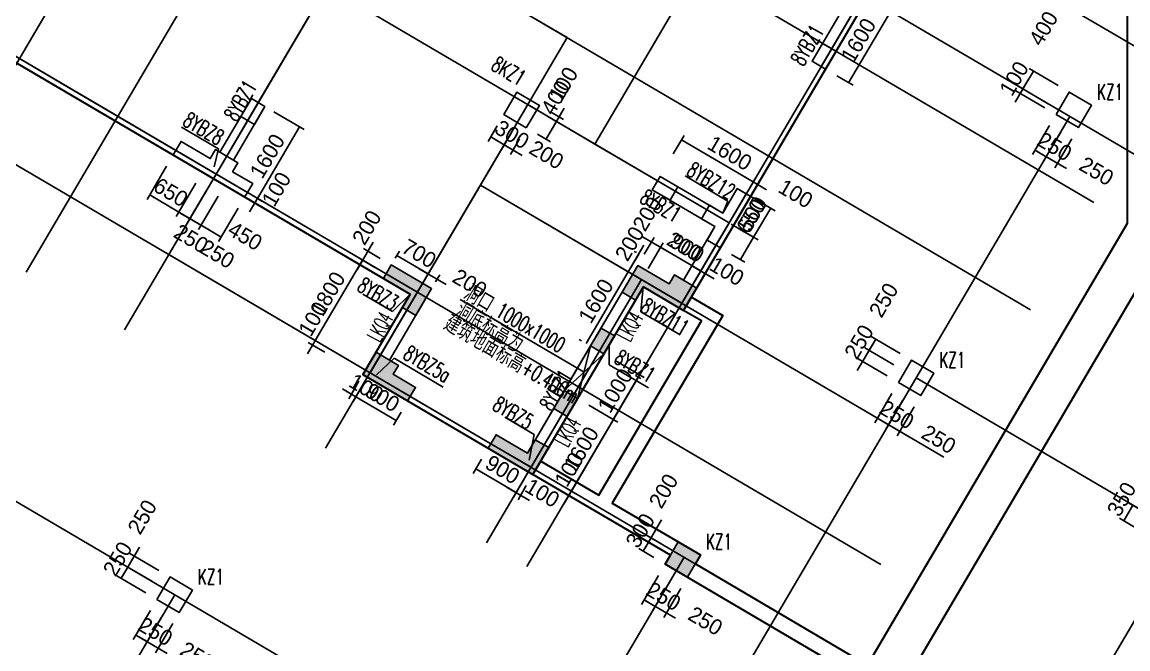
# Model space of a CAD drawing. Extents: x 387171 to 699106, y 11966 to 245688.
# Drawn here: x 616955 to 638271, y 153597 to 165689 of the extents above; entities that cross this region are included whole.
import ezdxf

# ---------------------------------------------------------------- set-up
doc = ezdxf.new("R2010")
doc.units = 0
doc.header["$LTSCALE"] = 100
doc.header["$MEASUREMENT"] = 0
for name, color, linetype in [('22000', 2, 'Continuous'), ('b边缘构件', 235, 'Continuous'), ('COLU', 7, 'Continuous'), ('colu-主楼', 7, 'Continuous'), ('DIM', 3, 'Continuous'), ('DOTE', 253, 'Continuous'), ('HATCH', 254, 'Continuous'), ('h后浇带', 51, 'Continuous'), ('NUM', 7, 'Continuous'), ('Q-TEXT', 2, 'Continuous'), ('wall-主楼', 2, 'Continuous'), ('wall-开洞', 5, 'Continuous'), ('Y阴影', 254, 'Continuous'), ('剪力墙开洞', 5, 'Continuous'), ('小尺寸', 4, 'Continuous'), ('网格', 253, 'Continuous'), ('边缘构件标注', 1, 'Continuous')]:
    doc.layers.add(name, color=color, linetype=linetype)
doc.styles.get("Standard").update_dxf_attribs({"font": 'standard'})
doc.styles.add('tk', font='tk')
doc.dimstyles.get("Standard").update_dxf_attribs({"dimtxt": 300, "dimasz": 100, "dimexe": 100, "dimexo": 250, "dimgap": 100, "dimtad": 0, "dimtoh": 1, "dimdec": 0, "dimdsep": 46, "dimcen": 0.09, "dimclrt": 7, "dimadec": 0, "dimazin": 0, "dimtfac": 1, "dimtdec": 4, "dimtofl": 0, "dimtmove": 0, "dimatfit": 3, "dimfxl": 1, "dimtolj": 1, "dimtzin": 0, "dimarcsym": 0})

# ---------------------------------------------------------------- blocks, each defined once
blk = doc.blocks.new('*D3579')
at = {"layer": '小尺寸', "color": 0, "linetype": 'ByBlock', "lineweight": -2}
for p, q in [((621340, 162029), (621593, 162460)), ((621514, 162275), (621578, 162237)), ((621463, 162189), (621528, 162151))]:
    blk.add_line(p, q, dxfattribs=at)
for points in [[(621492, 162288), (621528, 162383), (621557, 162366)], [(621441, 162202), (621405, 162107), (621376, 162124)]]:
    blk.add_solid(points, dxfattribs=at)
at = {"layer": '小尺寸', "color": 7, "linetype": 'Continuous', "lineweight": -2, "insert": (621857, 162466), "char_height": 300, "width": 476.67, "attachment_point": 5, "rotation": 59.5454, "style": 'tk'}
blk.add_mtext('100', dxfattribs=at)
blk = doc.blocks.new('*D3464')
at = {"layer": '小尺寸', "color": 0, "linetype": 'ByBlock', "lineweight": -2}
for p, q in [((621807, 163959), (622389, 163616)), ((621492, 162288), (622303, 163667)), ((621514, 162275), (621578, 162237))]:
    blk.add_line(p, q, dxfattribs=at)
for points in [[(622303, 163667), (622267, 163573), (622238, 163589)], [(621492, 162288), (621528, 162383), (621557, 162366)]]:
    blk.add_solid(points, dxfattribs=at)
at = {"layer": '小尺寸', "color": 7, "linetype": 'Continuous', "lineweight": -2, "insert": (621682, 163104), "char_height": 300, "width": 685, "attachment_point": 5, "rotation": 59.5454, "style": 'tk'}
blk.add_mtext('1600', dxfattribs=at)
blk = doc.blocks.new('*D1394')
at = {"layer": '小尺寸', "color": 0, "linetype": 'ByBlock', "lineweight": -2}
for p, q in [((627141, 163955), (627392, 163807)), ((627154, 163599), (627407, 164030)), ((627090, 163868), (627342, 163721))]:
    blk.add_line(p, q, dxfattribs=at)
for points in [[(627306, 163858), (627342, 163952), (627371, 163935)], [(627255, 163771), (627219, 163677), (627190, 163694)]]:
    blk.add_solid(points, dxfattribs=at)
at = {"layer": '小尺寸', "color": 7, "linetype": 'Continuous', "lineweight": -2, "insert": (627390, 164493), "char_height": 300, "width": 476.67, "attachment_point": 5, "rotation": 59.5454, "style": 'tk'}
blk.add_mtext('100', dxfattribs=at)
blk = doc.blocks.new('*D2284')
at = {"layer": '小尺寸', "color": 0, "linetype": 'ByBlock', "lineweight": -2}
for p, q in [((627255, 163771), (627053, 163427)), ((627090, 163868), (627342, 163721)), ((626888, 163524), (627139, 163376))]:
    blk.add_line(p, q, dxfattribs=at)
for points in [[(627255, 163771), (627219, 163677), (627190, 163694)], [(627053, 163427), (627089, 163521), (627118, 163504)]]:
    blk.add_solid(points, dxfattribs=at)
at = {"layer": '小尺寸', "color": 7, "linetype": 'Continuous', "lineweight": -2, "insert": (627237, 164233), "char_height": 300, "width": 576.67, "attachment_point": 5, "rotation": 59.5454, "style": 'tk'}
blk.add_mtext('400', dxfattribs=at)
blk = doc.blocks.new('*D2177')
at = {"layer": '小尺寸', "color": 0, "linetype": 'ByBlock', "lineweight": -2}
for p, q in [((626373, 163536), (626196, 163234)), ((626591, 163118), (626074, 163422)), ((626545, 163435), (626368, 163133))]:
    blk.add_line(p, q, dxfattribs=at)
for points in [[(626246, 163321), (626152, 163357), (626169, 163386)], [(626419, 163219), (626513, 163183), (626497, 163154)]]:
    blk.add_solid(points, dxfattribs=at)
at = {"layer": '小尺寸', "color": 7, "linetype": 'Continuous', "lineweight": -2, "insert": (627064, 163130), "char_height": 300, "width": 566.67, "attachment_point": 5, "rotation": 329.5454, "style": 'tk'}
blk.add_mtext('200', dxfattribs=at)
blk = doc.blocks.new('*D3152')
at = {"layer": '小尺寸', "color": 0, "linetype": 'ByBlock', "lineweight": -2}
for p, q in [((626114, 163688), (625937, 163387)), ((626373, 163536), (626196, 163234)), ((626246, 163321), (625988, 163473))]:
    blk.add_line(p, q, dxfattribs=at)
for points in [[(625988, 163473), (626082, 163436), (626066, 163408)], [(626246, 163321), (626152, 163357), (626169, 163386)]]:
    blk.add_solid(points, dxfattribs=at)
at = {"layer": '小尺寸', "color": 7, "linetype": 'Continuous', "lineweight": -2, "insert": (626400, 163520), "char_height": 300, "width": 566.67, "attachment_point": 5, "rotation": 329.5454, "style": 'tk'}
blk.add_mtext('300', dxfattribs=at)
blk = doc.blocks.new('*D2173')
at = {"layer": '小尺寸', "color": 0, "linetype": 'ByBlock', "lineweight": -2}
for p, q in [((633382, 166085), (633784, 165849)), ((633698, 165900), (632887, 164520)), ((632657, 164655), (632973, 164470))]:
    blk.add_line(p, q, dxfattribs=at)
for points in [[(633698, 165900), (633661, 165805), (633633, 165822)], [(632887, 164520), (632923, 164615), (632952, 164598)]]:
    blk.add_solid(points, dxfattribs=at)
at = {"layer": '小尺寸', "color": 7, "linetype": 'Continuous', "lineweight": -2, "insert": (633077, 165337), "char_height": 300, "width": 685, "attachment_point": 5, "rotation": 59.5454, "style": 'tk'}
blk.add_mtext('1600', dxfattribs=at)
blk = doc.blocks.new('*D3145')
at = {"layer": '小尺寸', "color": 0, "linetype": 'ByBlock', "lineweight": -2}
for p, q in [((625811, 157254), (625651, 156982)), ((625702, 157068), (626478, 156612)), ((626638, 156884), (626427, 156526))]:
    blk.add_line(p, q, dxfattribs=at)
for points in [[(625702, 157068), (625797, 157032), (625780, 157003)], [(626478, 156612), (626383, 156648), (626400, 156677)]]:
    blk.add_solid(points, dxfattribs=at)
at = {"layer": '小尺寸', "color": 7, "linetype": 'Continuous', "lineweight": -2, "insert": (626217, 157056), "char_height": 300, "width": 556.67, "attachment_point": 5, "rotation": 329.5454, "style": 'tk'}
blk.add_mtext('900', dxfattribs=at)
blk = doc.blocks.new('*D3029')
at = {"layer": '小尺寸', "color": 0, "linetype": 'ByBlock', "lineweight": -2}
for p, q in [((626306, 156713), (626737, 156460)), ((626638, 156884), (626427, 156526)), ((626674, 156747), (626514, 156475))]:
    blk.add_line(p, q, dxfattribs=at)
for points in [[(626478, 156612), (626383, 156648), (626400, 156677)], [(626564, 156561), (626659, 156525), (626642, 156496)]]:
    blk.add_solid(points, dxfattribs=at)
at = {"layer": '小尺寸', "color": 7, "linetype": 'Continuous', "lineweight": -2, "insert": (626983, 156605), "char_height": 300, "width": 476.67, "attachment_point": 5, "rotation": 329.5454, "style": 'tk'}
blk.add_mtext('100', dxfattribs=at)
blk = doc.blocks.new('*D2754')
at = {"layer": '小尺寸', "color": 0, "linetype": 'ByBlock', "lineweight": -2}
for p, q in [((627201, 156843), (627630, 156591)), ((627237, 156706), (627580, 156504)), ((627392, 156383), (627645, 156814))]:
    blk.add_line(p, q, dxfattribs=at)
for points in [[(627544, 156641), (627580, 156736), (627609, 156719)], [(627493, 156555), (627457, 156461), (627428, 156477)]]:
    blk.add_solid(points, dxfattribs=at)
at = {"layer": '小尺寸', "color": 7, "linetype": 'Continuous', "lineweight": -2, "insert": (627500, 157060), "char_height": 300, "width": 476.67, "attachment_point": 5, "rotation": 59.5454, "style": 'tk'}
blk.add_mtext('100', dxfattribs=at)
blk = doc.blocks.new('*D3525')
at = {"layer": '小尺寸', "color": 0, "linetype": 'ByBlock', "lineweight": -2}
for p, q in [((628099, 158171), (628441, 157970)), ((627544, 156641), (628355, 158021)), ((627201, 156843), (627630, 156591))]:
    blk.add_line(p, q, dxfattribs=at)
for points in [[(628355, 158021), (628319, 157926), (628290, 157943)], [(627544, 156641), (627580, 156736), (627609, 156719)]]:
    blk.add_solid(points, dxfattribs=at)
at = {"layer": '小尺寸', "color": 7, "linetype": 'Continuous', "lineweight": -2, "insert": (627734, 157458), "char_height": 300, "width": 685, "attachment_point": 5, "rotation": 59.5454, "style": 'tk'}
blk.add_mtext('1600', dxfattribs=at)
blk = doc.blocks.new('*D3290')
at = {"layer": '小尺寸', "color": 0, "linetype": 'ByBlock', "lineweight": -2}
for p, q in [((628507, 160947), (628552, 160921)), ((627827, 159491), (628638, 160870)), ((627696, 159568), (627741, 159542))]:
    blk.add_line(p, q, dxfattribs=at)
for points in [[(628638, 160870), (628602, 160776), (628573, 160793)], [(627827, 159491), (627863, 159586), (627892, 159569)]]:
    blk.add_solid(points, dxfattribs=at)
at = {"layer": '小尺寸', "color": 7, "linetype": 'Continuous', "lineweight": -2, "insert": (628017, 160308), "char_height": 300, "width": 685, "attachment_point": 5, "rotation": 59.5454, "style": 'tk'}
blk.add_mtext('1600', dxfattribs=at)
blk = doc.blocks.new('*D4333')
at = {"layer": '小尺寸', "color": 0, "linetype": 'ByBlock', "lineweight": -2}
for p, q in [((628536, 160698), (628841, 161215)), ((628507, 160947), (628552, 160921)), ((628609, 161120), (628653, 161094))]:
    blk.add_line(p, q, dxfattribs=at)
for points in [[(628739, 161043), (628776, 161138), (628804, 161121)], [(628638, 160870), (628602, 160776), (628573, 160793)]]:
    blk.add_solid(points, dxfattribs=at)
at = {"layer": '小尺寸', "color": 7, "linetype": 'Continuous', "lineweight": -2, "insert": (628667, 161414), "char_height": 300, "width": 566.67, "attachment_point": 5, "rotation": 59.5454, "style": 'tk'}
blk.add_mtext('200', dxfattribs=at)
blk = doc.blocks.new('*D4073')
at = {"layer": '小尺寸', "color": 0, "linetype": 'ByBlock', "lineweight": -2}
for p, q in [((628638, 160870), (628942, 161388)), ((628795, 161242), (628754, 161266)), ((628609, 161120), (628653, 161094))]:
    blk.add_line(p, q, dxfattribs=at)
for points in [[(628841, 161215), (628877, 161310), (628906, 161293)], [(628739, 161043), (628703, 160948), (628674, 160965)]]:
    blk.add_solid(points, dxfattribs=at)
at = {"layer": '小尺寸', "color": 7, "linetype": 'Continuous', "lineweight": -2, "insert": (629006, 161990), "char_height": 300, "width": 566.67, "attachment_point": 5, "rotation": 59.5454, "style": 'tk'}
blk.add_mtext('200', dxfattribs=at)
blk = doc.blocks.new('*D88')
at = {"layer": '小尺寸', "color": 0, "linetype": 'ByBlock', "lineweight": -2}
for p, q in [((628915, 161546), (629433, 161242)), ((628949, 161209), (629138, 161531)), ((629020, 160936), (629311, 161430))]:
    blk.add_line(p, q, dxfattribs=at)
for points in [[(629088, 161445), (628993, 161481), (629010, 161510)], [(629260, 161344), (629355, 161307), (629338, 161279)]]:
    blk.add_solid(points, dxfattribs=at)
at = {"layer": '小尺寸', "color": 7, "linetype": 'Continuous', "lineweight": -2, "insert": (629717, 161365), "char_height": 300, "width": 566.67, "attachment_point": 5, "rotation": 329.5454, "style": 'tk'}
blk.add_mtext('200', dxfattribs=at)
blk = doc.blocks.new('*D4602')
at = {"layer": '小尺寸', "color": 0, "linetype": 'ByBlock', "lineweight": -2}
for p, q in [((629020, 160936), (629311, 161430)), ((629260, 161344), (630036, 160888)), ((629999, 160824), (630087, 160974))]:
    blk.add_line(p, q, dxfattribs=at)
for points in [[(629260, 161344), (629355, 161307), (629338, 161279)], [(630036, 160888), (629941, 160924), (629958, 160953)]]:
    blk.add_solid(points, dxfattribs=at)
at = {"layer": '小尺寸', "color": 7, "linetype": 'Continuous', "lineweight": -2, "insert": (629775, 161331), "char_height": 300, "width": 556.67, "attachment_point": 5, "rotation": 329.5454, "style": 'tk'}
blk.add_mtext('900', dxfattribs=at)
blk = doc.blocks.new('*D2218')
at = {"layer": '小尺寸', "color": 0, "linetype": 'ByBlock', "lineweight": -2}
for p, q in [((629864, 160989), (630295, 160735)), ((629999, 160824), (630087, 160974)), ((630085, 160774), (630173, 160923))]:
    blk.add_line(p, q, dxfattribs=at)
for points in [[(630036, 160888), (629941, 160924), (629958, 160953)], [(630122, 160837), (630217, 160800), (630200, 160772)]]:
    blk.add_solid(points, dxfattribs=at)
at = {"layer": '小尺寸', "color": 7, "linetype": 'Continuous', "lineweight": -2, "insert": (630541, 160881), "char_height": 300, "width": 476.67, "attachment_point": 5, "rotation": 329.5454, "style": 'tk'}
blk.add_mtext('100', dxfattribs=at)
blk = doc.blocks.new('*D1961')
at = {"layer": '小尺寸', "color": 0, "linetype": 'ByBlock', "lineweight": -2}
for p, q in [((630797, 161689), (631142, 161486)), ((630803, 161106), (631056, 161537)), ((630630, 161207), (630889, 161055))]:
    blk.add_line(p, q, dxfattribs=at)
for points in [[(631056, 161537), (631020, 161442), (630991, 161459)], [(630803, 161106), (630839, 161200), (630868, 161184)]]:
    blk.add_solid(points, dxfattribs=at)
at = {"layer": '小尺寸', "color": 7, "linetype": 'Continuous', "lineweight": -2, "insert": (631035, 161994), "char_height": 300, "width": 566.67, "attachment_point": 5, "rotation": 59.5454, "style": 'tk'}
blk.add_mtext('500', dxfattribs=at)
blk = doc.blocks.new('*D2761')
at = {"layer": '小尺寸', "color": 0, "linetype": 'ByBlock', "lineweight": -2}
for p, q in [((630956, 162350), (631472, 162046)), ((631056, 161537), (631385, 162097)), ((630626, 161789), (631142, 161486))]:
    blk.add_line(p, q, dxfattribs=at)
for points in [[(631385, 162097), (631349, 162002), (631320, 162019)], [(631056, 161537), (631092, 161631), (631121, 161615)]]:
    blk.add_solid(points, dxfattribs=at)
at = {"layer": '小尺寸', "color": 7, "linetype": 'Continuous', "lineweight": -2, "insert": (631005, 161944), "char_height": 300, "width": 556.67, "attachment_point": 5, "rotation": 59.5454, "style": 'tk'}
blk.add_mtext('650', dxfattribs=at)
blk = doc.blocks.new('*D2480')
at = {"layer": '小尺寸', "color": 0, "linetype": 'ByBlock', "lineweight": -2}
for p, q in [((631305, 162454), (630874, 162708)), ((631038, 162591), (631097, 162693)), ((631124, 162541), (631184, 162642))]:
    blk.add_line(p, q, dxfattribs=at)
for points in [[(631047, 162606), (630952, 162643), (630969, 162672)], [(631133, 162556), (631227, 162519), (631211, 162491)]]:
    blk.add_solid(points, dxfattribs=at)
at = {"layer": '小尺寸', "color": 7, "linetype": 'Continuous', "lineweight": -2, "insert": (631867, 162379), "char_height": 300, "width": 476.67, "attachment_point": 5, "rotation": 329.5454, "style": 'tk'}
blk.add_mtext('100', dxfattribs=at)
blk = doc.blocks.new('*D2359')
at = {"layer": '小尺寸', "color": 0, "linetype": 'ByBlock', "lineweight": -2}
for p, q in [((629508, 163146), (629718, 163504)), ((631047, 162606), (629667, 163417)), ((631059, 162628), (631097, 162693))]:
    blk.add_line(p, q, dxfattribs=at)
for points in [[(629667, 163417), (629762, 163381), (629745, 163352)], [(631047, 162606), (630952, 162643), (630969, 162672)]]:
    blk.add_solid(points, dxfattribs=at)
at = {"layer": '小尺寸', "color": 7, "linetype": 'Continuous', "lineweight": -2, "insert": (630597, 163161), "char_height": 300, "width": 685, "attachment_point": 5, "rotation": 329.5454, "style": 'tk'}
blk.add_mtext('1600', dxfattribs=at)
blk = doc.blocks.new('*D3100')
at = {"layer": '小尺寸', "color": 0, "linetype": 'ByBlock', "lineweight": -2}
for p, q in [((620733, 162328), (620354, 161685)), ((621121, 162100), (620742, 161457)), ((620793, 161543), (620405, 161771))]:
    blk.add_line(p, q, dxfattribs=at)
for points in [[(620405, 161771), (620500, 161735), (620483, 161706)], [(620793, 161543), (620698, 161579), (620715, 161608)]]:
    blk.add_solid(points, dxfattribs=at)
at = {"layer": '小尺寸', "color": 7, "linetype": 'Continuous', "lineweight": -2, "insert": (621254, 161562), "char_height": 300, "width": 576.67, "attachment_point": 5, "rotation": 329.5454, "style": 'tk'}
blk.add_mtext('450', dxfattribs=at)
blk = doc.blocks.new('*D4149')
at = {"layer": '小尺寸', "color": 0, "linetype": 'ByBlock', "lineweight": -2}
for p, q in [((620517, 162455), (620139, 161812)), ((620733, 162328), (620354, 161685)), ((620577, 161670), (620017, 161999))]:
    blk.add_line(p, q, dxfattribs=at)
for points in [[(620190, 161898), (620095, 161934), (620112, 161963)], [(620405, 161771), (620500, 161735), (620483, 161706)]]:
    blk.add_solid(points, dxfattribs=at)
at = {"layer": '小尺寸', "color": 7, "linetype": 'Continuous', "lineweight": -2, "insert": (620718, 161215), "char_height": 300, "width": 566.67, "attachment_point": 5, "rotation": 329.5454, "style": 'tk'}
blk.add_mtext('250', dxfattribs=at)
blk = doc.blocks.new('*D3900')
at = {"layer": '小尺寸', "color": 0, "linetype": 'ByBlock', "lineweight": -2}
for p, q in [((619741, 162911), (619363, 162268)), ((620302, 162582), (619923, 161938)), ((619974, 162025), (619414, 162354))]:
    blk.add_line(p, q, dxfattribs=at)
for points in [[(619414, 162354), (619508, 162318), (619491, 162289)], [(619974, 162025), (619879, 162061), (619896, 162090)]]:
    blk.add_solid(points, dxfattribs=at)
at = {"layer": '小尺寸', "color": 7, "linetype": 'Continuous', "lineweight": -2, "insert": (619821, 162405), "char_height": 300, "width": 556.67, "attachment_point": 5, "rotation": 329.5454, "style": 'tk'}
blk.add_mtext('650', dxfattribs=at)
blk = doc.blocks.new('*D4701')
at = {"layer": '小尺寸', "color": 0, "linetype": 'ByBlock', "lineweight": -2}
for p, q in [((620302, 162582), (619923, 161938)), ((620517, 162455), (620139, 161812)), ((619802, 162126), (620362, 161796))]:
    blk.add_line(p, q, dxfattribs=at)
for points in [[(619974, 162025), (619879, 162061), (619896, 162090)], [(620190, 161898), (620284, 161862), (620267, 161833)]]:
    blk.add_solid(points, dxfattribs=at)
at = {"layer": '小尺寸', "color": 7, "linetype": 'Continuous', "lineweight": -2, "insert": (620213, 161512), "char_height": 300, "width": 566.67, "attachment_point": 5, "rotation": 329.5454, "style": 'tk'}
blk.add_mtext('250', dxfattribs=at)
blk = doc.blocks.new('*D478')
at = {"layer": '小尺寸', "color": 0, "linetype": 'ByBlock', "lineweight": -2}
for p, q in [((623129, 158611), (623560, 158357)), ((623448, 158759), (623251, 158423)), ((623535, 158709), (623337, 158372))]:
    blk.add_line(p, q, dxfattribs=at)
for points in [[(623301, 158509), (623207, 158546), (623224, 158574)], [(623388, 158459), (623482, 158422), (623465, 158394)]]:
    blk.add_solid(points, dxfattribs=at)
at = {"layer": '小尺寸', "color": 7, "linetype": 'Continuous', "lineweight": -2, "insert": (623589, 158630), "char_height": 300, "width": 476.67, "attachment_point": 5, "rotation": 329.5454, "style": 'tk'}
blk.add_mtext('100', dxfattribs=at)
blk = doc.blocks.new('*D71')
at = {"layer": '小尺寸', "color": 0, "linetype": 'ByBlock', "lineweight": -2}
for p, q in [((623535, 158709), (623337, 158372)), ((623388, 158459), (624163, 158002)), ((624260, 158166), (624113, 157916))]:
    blk.add_line(p, q, dxfattribs=at)
for points in [[(623388, 158459), (623482, 158422), (623465, 158394)], [(624163, 158002), (624069, 158039), (624086, 158068)]]:
    blk.add_solid(points, dxfattribs=at)
at = {"layer": '小尺寸', "color": 7, "linetype": 'Continuous', "lineweight": -2, "insert": (623902, 158446), "char_height": 300, "width": 556.67, "attachment_point": 5, "rotation": 329.5454, "style": 'tk'}
blk.add_mtext('900', dxfattribs=at)
blk = doc.blocks.new('*D1017')
at = {"layer": '小尺寸', "color": 0, "linetype": 'ByBlock', "lineweight": -2}
for p, q in [((623722, 161441), (623418, 160924)), ((623856, 161130), (623534, 161319)), ((623755, 160957), (623433, 161147))]:
    blk.add_line(p, q, dxfattribs=at)
for points in [[(623621, 161268), (623657, 161363), (623686, 161346)], [(623519, 161096), (623483, 161001), (623454, 161018)]]:
    blk.add_solid(points, dxfattribs=at)
at = {"layer": '小尺寸', "color": 7, "linetype": 'Continuous', "lineweight": -2, "insert": (623599, 161726), "char_height": 300, "width": 566.67, "attachment_point": 5, "rotation": 59.5454, "style": 'tk'}
blk.add_mtext('200', dxfattribs=at)
blk = doc.blocks.new('*D921')
at = {"layer": '小尺寸', "color": 0, "linetype": 'ByBlock', "lineweight": -2}
for p, q in [((623519, 161096), (622607, 159544)), ((623755, 160957), (623433, 161147)), ((622842, 159406), (622521, 159595))]:
    blk.add_line(p, q, dxfattribs=at)
for points in [[(623519, 161096), (623483, 161001), (623454, 161018)], [(622607, 159544), (622643, 159639), (622672, 159622)]]:
    blk.add_solid(points, dxfattribs=at)
at = {"layer": '小尺寸', "color": 7, "linetype": 'Continuous', "lineweight": -2, "insert": (622848, 160447), "char_height": 300, "width": 690, "attachment_point": 5, "rotation": 59.5454, "style": 'tk'}
blk.add_mtext('1800', dxfattribs=at)
blk = doc.blocks.new('*D1831')
at = {"layer": '小尺寸', "color": 0, "linetype": 'ByBlock', "lineweight": -2}
for p, q in [((622708, 159717), (622455, 159286)), ((622792, 159320), (622470, 159509)), ((622842, 159406), (622521, 159595))]:
    blk.add_line(p, q, dxfattribs=at)
for points in [[(622556, 159458), (622520, 159363), (622491, 159380)], [(622607, 159544), (622643, 159639), (622672, 159622)]]:
    blk.add_solid(points, dxfattribs=at)
at = {"layer": '小尺寸', "color": 7, "linetype": 'Continuous', "lineweight": -2, "insert": (622563, 159963), "char_height": 300, "width": 476.67, "attachment_point": 5, "rotation": 59.5454, "style": 'tk'}
blk.add_mtext('100', dxfattribs=at)
blk = doc.blocks.new('*D1427')
at = {"layer": '小尺寸', "color": 0, "linetype": 'ByBlock', "lineweight": -2}
for p, q in [((624148, 161132), (624229, 161271)), ((624179, 161185), (624782, 160830)), ((624751, 160778), (624833, 160916))]:
    blk.add_line(p, q, dxfattribs=at)
for points in [[(624179, 161185), (624273, 161149), (624256, 161120)], [(624782, 160830), (624687, 160867), (624704, 160895)]]:
    blk.add_solid(points, dxfattribs=at)
at = {"layer": '小尺寸', "color": 7, "linetype": 'Continuous', "lineweight": -2, "insert": (624607, 161223), "char_height": 300, "width": 566.67, "attachment_point": 5, "rotation": 329.5454, "style": 'tk'}
blk.add_mtext('700', dxfattribs=at)
blk = doc.blocks.new('*D2253')
at = {"layer": '小尺寸', "color": 0, "linetype": 'ByBlock', "lineweight": -2}
for p, q in [((624610, 160932), (625127, 160627)), ((624751, 160778), (624833, 160916)), ((624924, 160676), (625005, 160815))]:
    blk.add_line(p, q, dxfattribs=at)
for points in [[(624782, 160830), (624687, 160867), (624704, 160895)], [(624954, 160729), (625049, 160692), (625032, 160664)]]:
    blk.add_solid(points, dxfattribs=at)
at = {"layer": '小尺寸', "color": 7, "linetype": 'Continuous', "lineweight": -2, "insert": (625586, 160648), "char_height": 300, "width": 566.67, "attachment_point": 5, "rotation": 329.5454, "style": 'tk'}
blk.add_mtext('200', dxfattribs=at)
blk = doc.blocks.new('*D2929')
at = {"layer": 'DIM', "color": 0, "linetype": 'ByBlock', "lineweight": -2}
for p, q in [((636925, 164466), (636365, 164795)), ((636451, 164745), (636248, 164400)), ((636723, 164121), (636162, 164451))]:
    blk.add_line(p, q, dxfattribs=at)
for points in [[(636451, 164745), (636415, 164650), (636386, 164667)], [(636248, 164400), (636285, 164495), (636313, 164478)]]:
    blk.add_solid(points, dxfattribs=at)
at = {"layer": 'DIM', "color": 7, "linetype": 'Continuous', "lineweight": -2, "insert": (636644, 165567), "char_height": 300, "width": 576.67, "attachment_point": 5, "rotation": 59.5454, "style": 'tk'}
blk.add_mtext('400', dxfattribs=at)
blk = doc.blocks.new('*D3906')
at = {"layer": 'DIM', "color": 0, "linetype": 'ByBlock', "lineweight": -2}
for p, q in [((636350, 164572), (636096, 164141)), ((636672, 164035), (636112, 164364)), ((636723, 164121), (636162, 164451))]:
    blk.add_line(p, q, dxfattribs=at)
for points in [[(636248, 164400), (636285, 164495), (636313, 164478)], [(636198, 164314), (636161, 164219), (636133, 164236)]]:
    blk.add_solid(points, dxfattribs=at)
at = {"layer": 'DIM', "color": 7, "linetype": 'Continuous', "lineweight": -2, "insert": (636077, 164601), "char_height": 300, "width": 476.67, "attachment_point": 5, "rotation": 59.5454, "style": 'tk'}
blk.add_mtext('100', dxfattribs=at)
blk = doc.blocks.new('*D3506')
at = {"layer": 'DIM', "color": 0, "linetype": 'ByBlock', "lineweight": -2}
for p, q in [((636761, 163693), (636431, 163132)), ((636976, 163566), (636647, 163006)), ((636482, 163219), (636697, 163092))]:
    blk.add_line(p, q, dxfattribs=at)
for points in [[(636482, 163219), (636576, 163182), (636560, 163154)], [(636697, 163092), (636603, 163128), (636620, 163157)]]:
    blk.add_solid(points, dxfattribs=at)
at = {"layer": 'DIM', "color": 7, "linetype": 'Continuous', "lineweight": -2, "insert": (636859, 163287), "char_height": 300, "width": 566.67, "attachment_point": 5, "rotation": 329.5454, "style": 'tk'}
blk.add_mtext('250', dxfattribs=at)
blk = doc.blocks.new('*D4397')
at = {"layer": 'DIM', "color": 0, "linetype": 'ByBlock', "lineweight": -2}
for p, q in [((636976, 163566), (636647, 163006)), ((637192, 163439), (636862, 162879)), ((636525, 163193), (637085, 162864))]:
    blk.add_line(p, q, dxfattribs=at)
for points in [[(636697, 163092), (636603, 163128), (636620, 163157)], [(636913, 162965), (637008, 162929), (636991, 162900)]]:
    blk.add_solid(points, dxfattribs=at)
at = {"layer": 'DIM', "color": 7, "linetype": 'Continuous', "lineweight": -2, "insert": (637666, 162813), "char_height": 300, "width": 566.67, "attachment_point": 5, "rotation": 329.5454, "style": 'tk'}
blk.add_mtext('250', dxfattribs=at)
blk = doc.blocks.new('*D3758')
at = {"layer": 'DIM', "color": 0, "linetype": 'ByBlock', "lineweight": -2}
for p, q in [((633410, 159573), (633283, 159357)), ((633884, 159294), (633324, 159623)), ((633757, 159078), (633197, 159408))]:
    blk.add_line(p, q, dxfattribs=at)
for points in [[(633283, 159357), (633320, 159452), (633348, 159435)], [(633410, 159573), (633374, 159478), (633345, 159495)]]:
    blk.add_solid(points, dxfattribs=at)
at = {"layer": 'DIM', "color": 7, "linetype": 'Continuous', "lineweight": -2, "insert": (633563, 160326), "char_height": 300, "width": 566.67, "attachment_point": 5, "rotation": 59.5454, "style": 'tk'}
blk.add_mtext('250', dxfattribs=at)
blk = doc.blocks.new('*D4686')
at = {"layer": 'DIM', "color": 0, "linetype": 'ByBlock', "lineweight": -2}
for p, q in [((633385, 159530), (633055, 158969)), ((633757, 159078), (633197, 159408)), ((633631, 158863), (633070, 159192))]:
    blk.add_line(p, q, dxfattribs=at)
for points in [[(633283, 159357), (633320, 159452), (633348, 159435)], [(633157, 159142), (633120, 159047), (633092, 159064)]]:
    blk.add_solid(points, dxfattribs=at)
at = {"layer": 'DIM', "color": 7, "linetype": 'Continuous', "lineweight": -2, "insert": (633088, 159519), "char_height": 300, "width": 566.67, "attachment_point": 5, "rotation": 59.5454, "style": 'tk'}
blk.add_mtext('250', dxfattribs=at)
blk = doc.blocks.new('*D4569')
at = {"layer": 'DIM', "color": 0, "linetype": 'ByBlock', "lineweight": -2}
for p, q in [((633719, 158521), (633390, 157960)), ((633935, 158394), (633606, 157834)), ((633441, 158046), (633656, 157920))]:
    blk.add_line(p, q, dxfattribs=at)
for points in [[(633441, 158046), (633535, 158010), (633518, 157981)], [(633656, 157920), (633562, 157956), (633578, 157985)]]:
    blk.add_solid(points, dxfattribs=at)
at = {"layer": 'DIM', "color": 7, "linetype": 'Continuous', "lineweight": -2, "insert": (633818, 158115), "char_height": 300, "width": 566.67, "attachment_point": 5, "rotation": 329.5454, "style": 'tk'}
blk.add_mtext('250', dxfattribs=at)
blk = doc.blocks.new('*D4287')
at = {"layer": 'DIM', "color": 0, "linetype": 'ByBlock', "lineweight": -2}
for p, q in [((633935, 158394), (633606, 157834)), ((634150, 158267), (633821, 157707)), ((633484, 158021), (634044, 157692))]:
    blk.add_line(p, q, dxfattribs=at)
for points in [[(633656, 157920), (633562, 157956), (633578, 157985)], [(633872, 157793), (633966, 157757), (633949, 157728)]]:
    blk.add_solid(points, dxfattribs=at)
at = {"layer": 'DIM', "color": 7, "linetype": 'Continuous', "lineweight": -2, "insert": (634625, 157640), "char_height": 300, "width": 566.67, "attachment_point": 5, "rotation": 329.5454, "style": 'tk'}
blk.add_mtext('250', dxfattribs=at)
blk = doc.blocks.new('*D1654')
at = {"layer": 'DIM', "color": 0, "linetype": 'ByBlock', "lineweight": -2}
for p, q in [((638369, 156367), (638192, 156065)), ((638843, 156088), (638283, 156417)), ((638666, 155786), (638106, 156116))]:
    blk.add_line(p, q, dxfattribs=at)
for points in [[(638369, 156367), (638333, 156272), (638304, 156289)], [(638192, 156065), (638228, 156160), (638257, 156143)]]:
    blk.add_solid(points, dxfattribs=at)
at = {"layer": 'DIM', "color": 7, "linetype": 'Continuous', "lineweight": -2, "insert": (638149, 156485), "char_height": 300, "width": 566.67, "attachment_point": 5, "rotation": 59.5454, "style": 'tk'}
blk.add_mtext('350', dxfattribs=at)
blk = doc.blocks.new('*D3291')
at = {"layer": 'DIM', "color": 0, "linetype": 'ByBlock', "lineweight": -2}
for p, q in [((619219, 155562), (618890, 155002)), ((619592, 155111), (619032, 155440)), ((619465, 154895), (618905, 155225))]:
    blk.add_line(p, q, dxfattribs=at)
for points in [[(619118, 155390), (619154, 155484), (619183, 155467)], [(618991, 155174), (618955, 155079), (618926, 155096)]]:
    blk.add_solid(points, dxfattribs=at)
at = {"layer": 'DIM', "color": 7, "linetype": 'Continuous', "lineweight": -2, "insert": (619271, 156142), "char_height": 300, "width": 566.67, "attachment_point": 5, "rotation": 59.5454, "style": 'tk'}
blk.add_mtext('250', dxfattribs=at)
blk = doc.blocks.new('*D3018')
at = {"layer": 'DIM', "color": 0, "linetype": 'ByBlock', "lineweight": -2}
for p, q in [((619465, 154895), (618905, 155225)), ((619339, 154680), (618778, 155009)), ((618991, 155174), (618864, 154959))]:
    blk.add_line(p, q, dxfattribs=at)
for points in [[(618864, 154959), (618901, 155053), (618930, 155036)], [(618991, 155174), (618955, 155079), (618926, 155096)]]:
    blk.add_solid(points, dxfattribs=at)
at = {"layer": 'DIM', "color": 7, "linetype": 'Continuous', "lineweight": -2, "insert": (618796, 155335), "char_height": 300, "width": 566.67, "attachment_point": 5, "rotation": 59.5454, "style": 'tk'}
blk.add_mtext('250', dxfattribs=at)
blk = doc.blocks.new('*D2962')
at = {"layer": 'DIM', "color": 0, "linetype": 'ByBlock', "lineweight": -2}
for p, q in [((619427, 154338), (619098, 153777)), ((619643, 154211), (619313, 153650)), ((619149, 153863), (619364, 153737))]:
    blk.add_line(p, q, dxfattribs=at)
for points in [[(619149, 153863), (619243, 153827), (619226, 153798)], [(619364, 153737), (619269, 153773), (619286, 153802)]]:
    blk.add_solid(points, dxfattribs=at)
at = {"layer": 'DIM', "color": 7, "linetype": 'Continuous', "lineweight": -2, "insert": (619526, 153932), "char_height": 300, "width": 566.67, "attachment_point": 5, "rotation": 329.5454, "style": 'tk'}
blk.add_mtext('250', dxfattribs=at)
blk = doc.blocks.new('*D3716')
at = {"layer": 'DIM', "color": 0, "linetype": 'ByBlock', "lineweight": -2}
for p, q in [((619643, 154211), (619313, 153650)), ((619858, 154084), (619529, 153524)), ((619192, 153838), (619752, 153509))]:
    blk.add_line(p, q, dxfattribs=at)
for points in [[(619364, 153737), (619269, 153773), (619286, 153802)], [(619580, 153610), (619674, 153574), (619657, 153545)]]:
    blk.add_solid(points, dxfattribs=at)
at = {"layer": 'DIM', "color": 7, "linetype": 'Continuous', "lineweight": -2, "insert": (620333, 153457), "char_height": 300, "width": 566.67, "attachment_point": 5, "rotation": 329.5454, "style": 'tk'}
blk.add_mtext('250', dxfattribs=at)
blk = doc.blocks.new('*D3512')
at = {"layer": 'DIM', "color": 0, "linetype": 'ByBlock', "lineweight": -2}
for p, q in [((629223, 155016), (628893, 154456)), ((629438, 154890), (629109, 154329)), ((628944, 154542), (629160, 154415))]:
    blk.add_line(p, q, dxfattribs=at)
for points in [[(628944, 154542), (629039, 154506), (629022, 154477)], [(629160, 154415), (629065, 154452), (629082, 154480)]]:
    blk.add_solid(points, dxfattribs=at)
at = {"layer": 'DIM', "color": 7, "linetype": 'Continuous', "lineweight": -2, "insert": (629321, 154611), "char_height": 300, "width": 566.67, "attachment_point": 5, "rotation": 329.5454, "style": 'tk'}
blk.add_mtext('250', dxfattribs=at)
blk = doc.blocks.new('*D3398')
at = {"layer": 'DIM', "color": 0, "linetype": 'ByBlock', "lineweight": -2}
for p, q in [((629438, 154890), (629109, 154329)), ((629654, 154763), (629324, 154203)), ((628987, 154517), (629548, 154187))]:
    blk.add_line(p, q, dxfattribs=at)
for points in [[(629160, 154415), (629065, 154452), (629082, 154480)], [(629375, 154289), (629470, 154252), (629453, 154224)]]:
    blk.add_solid(points, dxfattribs=at)
at = {"layer": 'DIM', "color": 7, "linetype": 'Continuous', "lineweight": -2, "insert": (630128, 154136), "char_height": 300, "width": 566.67, "attachment_point": 5, "rotation": 329.5454, "style": 'tk'}
blk.add_mtext('250', dxfattribs=at)
blk = doc.blocks.new('*D4297')
at = {"layer": 'DIM', "color": 0, "linetype": 'ByBlock', "lineweight": -2}
for p, q in [((628927, 155480), (629079, 155739)), ((629286, 155617), (628992, 155790)), ((629134, 155358), (628840, 155531))]:
    blk.add_line(p, q, dxfattribs=at)
for points in [[(629079, 155739), (629042, 155644), (629014, 155661)], [(628927, 155480), (628963, 155575), (628992, 155558)]]:
    blk.add_solid(points, dxfattribs=at)
at = {"layer": 'DIM', "color": 7, "linetype": 'Continuous', "lineweight": -2, "insert": (628871, 155879), "char_height": 300, "width": 566.67, "attachment_point": 5, "rotation": 59.5454, "style": 'tk'}
blk.add_mtext('300', dxfattribs=at)
blk = doc.blocks.new('*D2064')
at = {"layer": 'DIM', "color": 0, "linetype": 'ByBlock', "lineweight": -2}
for p, q in [((628977, 155567), (629281, 156084)), ((629388, 155789), (629094, 155962)), ((629286, 155617), (628992, 155790))]:
    blk.add_line(p, q, dxfattribs=at)
for points in [[(629180, 155912), (629216, 156006), (629245, 155989)], [(629079, 155739), (629042, 155644), (629014, 155661)]]:
    blk.add_solid(points, dxfattribs=at)
at = {"layer": 'DIM', "color": 7, "linetype": 'Continuous', "lineweight": -2, "insert": (629320, 156643), "char_height": 300, "width": 566.67, "attachment_point": 5, "rotation": 59.5454, "style": 'tk'}
blk.add_mtext('200', dxfattribs=at)
blk = doc.blocks.new('*D3054')
at = {"layer": '小尺寸', "color": 0, "linetype": 'ByBlock', "lineweight": -2}
for p, q in [((628386, 159163), (628945, 158834)), ((628351, 158023), (628858, 158885)), ((627879, 158300), (628438, 157972))]:
    blk.add_line(p, q, dxfattribs=at)
for points in [[(628858, 158885), (628822, 158790), (628793, 158807)], [(628351, 158023), (628388, 158117), (628417, 158100)]]:
    blk.add_solid(points, dxfattribs=at)
at = {"layer": '小尺寸', "color": 7, "linetype": 'Continuous', "lineweight": -2, "insert": (628389, 158580), "char_height": 300, "width": 690, "attachment_point": 5, "rotation": 59.5454, "style": 'tk'}
blk.add_mtext('1000', dxfattribs=at)
blk = doc.blocks.new('后浇带现场')
at = {"color": 6, "lineweight": 30}
for points in [[(821257, 720830), (821257, 688843), (805860, 662656), (825600, 651049), (814026, 631365), (812236, 611185), (845904, 608199)], [(822057, 720830), (822057, 688625), (806955, 662940), (826695, 651333), (814807, 631115), (813104, 611911), (845975, 608996)]]:
    blk.add_lwpolyline(points, dxfattribs=at)
at = {"layer": 'h后浇带', "color": 1}
for p, q in [((821257, 720830), (821257, 688843)), ((805860, 662656), (821257, 688843)), ((806549, 662251), (822057, 688625))]:
    blk.add_line(p, q, dxfattribs=at)

msp = doc.modelspace()

# ---------------------------------------------------------------- hatches: boundary and pattern name
at = {"layer": 'HATCH'}
msp.add_hatch(color=256, dxfattribs=at).paths.add_polyline_path([(629349.6, 155231.8), (629780.6, 154978.3), (630034, 155409.3), (629603, 155662.8)], flags=0)
at = {"layer": 'Y阴影'}
h = msp.add_hatch(dxfattribs=at)
h.set_pattern_fill('ANSI31', color=256, scale=25, angle=-30.45463, style=0)
h.set_pattern_definition([])
h.paths.add_polyline_path([(632386, 165278.9), (632183.3, 164934.1), (632441.9, 164782.1), (632644.6, 165126.9)], flags=0)
h = msp.add_hatch(dxfattribs=at)
h.set_pattern_fill('ANSI31', color=256, scale=25, angle=-30.45463, style=0)
h.set_pattern_definition([])
h.paths.add_polyline_path([(621376.3, 164212.1), (621173.5, 163867.3), (621432.1, 163715.2), (621634.9, 164060)], flags=0)
h = msp.add_hatch(dxfattribs=at)
h.set_pattern_fill('ANSI31', color=256, scale=25, angle=-30.45463, style=0)
h.set_pattern_definition([])
h.paths.add_polyline_path([(621399.4, 162574.4), (621247.3, 162315.8), (619868.1, 163126.8), (620020.1, 163385.4), (620580.4, 163055.9), (620681.8, 163228.3), (621112.8, 162974.9), (621011.5, 162802.5)], flags=0)
h = msp.add_hatch(dxfattribs=at)
h.set_pattern_fill('ANSI31', color=256, scale=25, angle=-30.45463, style=0)
h.set_pattern_definition([])
h.paths.add_polyline_path([(629253.1, 162712.8), (629101, 162454.2), (629445.9, 162251.5), (629597.9, 162510.1)], flags=0)
h = msp.add_hatch(dxfattribs=at)
h.set_pattern_fill('ANSI31', color=256, scale=25, angle=-30.45463, style=0)
h.set_pattern_definition([])
h.paths.add_polyline_path([(630203.1, 162154.3), (630051, 161895.7), (630309.6, 161743.6), (630157.6, 161485), (630414.4, 161333.9), (630997.3, 162325.3), (630740.4, 162476.3), (630461.7, 162002.2)], flags=0)
for points in [[(624847.5, 160547), (624543.4, 160029.8), (624284.8, 160181.8), (624436.8, 160440.5), (623919.6, 160744.6), (624071.7, 161003.2)], [(628824.2, 160992.9), (628520.1, 160475.7), (628777, 160324.7), (628929, 160583.3), (629704.8, 160127.1), (629958.3, 160558.1), (629529, 160810.5), (629427.6, 160638.1)], [(628114.6, 159786.1), (627911.8, 159441.3), (628168.7, 159290.2), (628371.5, 159635)], [(623777.9, 159319.8), (623524.5, 158888.8), (624386.5, 158381.9), (624538.6, 158640.6), (624107.6, 158894), (624208.9, 159066.4)], [(627405, 158579.2), (627202.2, 158234.4), (627459.1, 158083.4), (627661.9, 158428.2)], [(626092, 157727.2), (625939.9, 157468.6), (626801.9, 156961.7), (627106.1, 157479), (626847.4, 157631), (626695.4, 157372.4)]]:
    msp.add_hatch(color=256, dxfattribs=at).paths.add_polyline_path(points, flags=0)

# ---------------------------------------------------------------- linework, layer by layer
at = {"color": 6, "lineweight": 30}
msp.add_lwpolyline([(611161.6, 168246), (624436.4, 160440.7), (623524.5, 158888.8), (626802, 156961.7), (628930.7, 160582.3), (629706.6, 160126.1), (633303.1, 166247.8), (625803.9, 170657.2), (626716.2, 172208.8), (624819.7, 173323.9), (625782.8, 174961.8), (623196.7, 176482.4), (622233.6, 174844.5), (620337.2, 175959.6), (619424.8, 174407.9), (609339.1, 180338.1)], dxfattribs=at)
at = {"color": 5, "lineweight": 30}
msp.add_lwpolyline([(629858.6, 160384.7), (630462, 160029.9), (628331.7, 156406.6), (630034, 155409.3), (629932.7, 155236.9), (633251.5, 153285.5), (633099.4, 153026.9), (629349.6, 155231.8), (629451, 155404.2), (626801.9, 156961.7), (626954, 157220.3), (628074.7, 156561.4), (630051.4, 159923.3), (629706.5, 160126), (629858.6, 160384.7)], dxfattribs=at)
at = {"layer": '22000', "linetype": 'Continuous'}
msp.add_lwpolyline([(629254.8, 162711.8), (630461.7, 162002.2), (630740.4, 162476.3), (630997.3, 162325.3), (629704.8, 160127.1), (628928.5, 160578.5), (626801.9, 156961.7), (625938.2, 157469.6), (626092, 157727.2), (626695.4, 157372.4), (628824.2, 160992.9), (629427.6, 160638.1), (629529, 160810.5), (629701.4, 160709.2), (630309.6, 161743.6), (629102.8, 162453.2), (629254.8, 162711.8)], dxfattribs=at)
at = {"layer": 'b边缘构件'}
for points in [[(632386, 165278.9), (632183.3, 164934.1), (632441.9, 164782.1), (632644.6, 165126.9), (632386, 165278.9)], [(621376.3, 164212.1), (621173.5, 163867.3), (621432.1, 163715.2), (621634.9, 164060), (621376.3, 164212.1)], [(621399.4, 162574.4), (621247.3, 162315.8), (619868.1, 163126.8), (620020.1, 163385.4), (620580.4, 163055.9), (620681.8, 163228.3), (621112.8, 162974.9), (621011.5, 162802.5), (621399.4, 162574.4)], [(629253.1, 162712.8), (629101, 162454.2), (629445.9, 162251.5), (629597.9, 162510.1), (629253.1, 162712.8)], [(630203.1, 162154.3), (630051, 161895.7), (630309.6, 161743.6), (630157.6, 161485), (630414.4, 161333.9), (630997.3, 162325.3), (630740.4, 162476.3), (630461.7, 162002.2), (630203.1, 162154.3)], [(624847.5, 160547), (624543.4, 160029.8), (624284.8, 160181.8), (624436.8, 160440.5), (623919.6, 160744.6), (624071.7, 161003.2), (624847.5, 160547)], [(628824.2, 160992.9), (628520.1, 160475.7), (628777, 160324.7), (628929, 160583.3), (629704.8, 160127.1), (629958.3, 160558.1), (629529, 160810.5), (629427.6, 160638.1), (628824.2, 160992.9)], [(628114.6, 159786.1), (627911.8, 159441.3), (628168.7, 159290.2), (628371.5, 159635), (628114.6, 159786.1)], [(623777.9, 159319.8), (623524.5, 158888.8), (624386.5, 158381.9), (624538.6, 158640.6), (624107.6, 158894), (624208.9, 159066.4), (623777.9, 159319.8)], [(627405, 158579.2), (627202.2, 158234.4), (627459.1, 158083.4), (627661.9, 158428.2), (627405, 158579.2)], [(626092, 157727.2), (625939.9, 157468.6), (626801.9, 156961.7), (627106.1, 157479), (626847.4, 157631), (626695.4, 157372.4), (626092, 157727.2)]]:
    msp.add_lwpolyline(points, dxfattribs=at)
at = {"layer": 'COLU'}
for points in [[(636887.3, 163908.3), (637318.3, 163654.9), (637571.8, 164085.9), (637140.8, 164339.3)], [(633846.2, 158736.1), (634277.2, 158482.7), (634530.6, 158913.7), (634099.6, 159167.1)], [(629349.6, 155231.8), (629780.6, 154978.3), (630034, 155409.3), (629603, 155662.8)], [(619554.1, 154553), (619985.1, 154299.6), (620238.5, 154730.6), (619807.5, 154984)]]:
    msp.add_lwpolyline(points, close=True, dxfattribs=at)
at = {"layer": 'colu-主楼'}
msp.add_lwpolyline([(626672.2, 163650.3), (626925.6, 164081.3), (626494.6, 164334.8), (626241.2, 163903.7)], close=True, dxfattribs=at)
at = {"layer": 'DOTE'}
for p, q in [((589509, 191881.8), (639200.8, 162664)), ((586924, 187485.4), (630581.7, 161815.6)), ((596515.9, 183585.7), (636394.7, 160137.8)), ((645210.3, 146254), (583882.9, 182313.2)), ((620458.9, 175772), (639131.7, 164792.8)), ((618938.3, 173185.9), (637611.1, 162206.7)), ((621007.2, 171969.4), (615133.3, 161979.5)), ((632979.2, 171812.1), (627995.6, 163336.2)), ((622903.7, 170854.4), (617029.8, 160864.4)), ((635565.3, 170291.5), (626684.5, 155187.6)), ((611126.1, 168382.9), (633505.6, 155224.2)), ((623583.7, 167670.4), (618926.2, 159749.3)), ((626702.5, 164096.5), (622805.4, 157468.5)), ((623337.5, 140370.3), (637153.5, 163867.8)), ((650020.1, 136929.7), (605931.4, 162852.9)), ((625790.2, 162544.8), (634722, 157293.1)), ((622000.8, 126259.2), (642528.4, 161171.5)), ((628893.5, 160720.2), (625908.7, 155643.8)), ((647484.8, 151006.9), (634188.4, 158824.9)), ((615018.3, 130364.8), (629712.1, 155355)), ((608711.1, 135618.7), (619896.3, 154641.8))]:
    msp.add_line(p, q, dxfattribs=at)
at = {"layer": 'DOTE', "color": 200}
msp.add_arc((629703.5, 155360.1), 10, 329.54537, 59.54537, dxfattribs=at)
at = {"layer": 'wall-主楼'}
for points in [[(632892.9, 166141), (632183.3, 164934.1), (632441.9, 164782.1), (633303.5, 166247.5), (632570.8, 166678.4), (632418.7, 166419.7)], [(621112.8, 162974.9), (621026.6, 163025.6), (621634.9, 164060), (621376.3, 164212.1), (620768, 163177.7), (620681.8, 163228.3), (620580.5, 163055.9), (620019.7, 163385.6), (619867.7, 163127), (621247.3, 162315.8), (621399.4, 162574.4), (621011.5, 162802.5)], [(624208.9, 159066.4), (624036.5, 159167.8), (624847.5, 160547), (624071.7, 161003.2), (623919.6, 160744.6), (624436.8, 160440.5), (623524.5, 158888.8), (624386.5, 158381.9), (624538.6, 158640.6), (624107.6, 158894)], [(626092, 157727.2), (625939.9, 157468.6), (626801.9, 156961.7), (627663.6, 158427.2), (627405, 158579.2), (626695.4, 157372.4)]]:
    msp.add_lwpolyline(points, close=True, dxfattribs=at)
msp.add_lwpolyline([(628170.5, 159289.2), (628930.7, 160582.3), (629706.6, 160126.1), (630999, 162324.3), (630740.4, 162476.3), (630461.7, 162002.2), (629254.8, 162711.8), (629102.8, 162453.2), (630309.6, 161743.6), (629701.4, 160709.2), (629529, 160810.5), (629427.6, 160638.1), (628824.2, 160992.9), (627911.8, 159441.3), (628170.5, 159289.2)], dxfattribs=at)
at = {"layer": 'wall-开洞'}
for p, q in [((625400.8, 160335.8), (627786.4, 158933)), ((628170.5, 159289.2), (627405, 158579.2)), ((627911.8, 159441.3), (627661.9, 158428.2))]:
    msp.add_line(p, q, dxfattribs=at)
msp.add_lwpolyline([(627911.8, 159441.3), (628170.5, 159289.2), (627663.6, 158427.2), (627405, 158579.2)], close=True, dxfattribs=at)
at = {"layer": '网格'}
for p, q in [((621505.6, 164136.1), (622823.4, 166377.4)), ((629060, 165146.5), (629769.6, 166353.3)), ((626169.6, 166149.9), (627462.8, 165389.5)), ((632355.7, 164832.8), (633166.6, 166212)), ((615781, 165645.9), (617849.9, 164429.4)), ((626702.5, 164096.5), (627462.8, 165389.5)), ((617849.9, 164429.4), (619918.8, 163213)), ((620694.6, 162756.8), (621505.6, 164136.1)), ((625790.2, 162544.8), (626702.5, 164096.5)), ((626702.5, 164096.5), (627995.6, 163336.2)), ((627995.6, 163336.2), (629202.4, 162626.6)), ((619918.8, 163213), (620694.6, 162756.8)), ((619782.3, 161205.2), (620694.6, 162756.8)), ((620694.6, 162756.8), (621298, 162402)), ((624573.7, 160476), (625790.2, 162544.8)), ((625790.2, 162544.8), (628893.5, 160720.2)), ((629202.4, 162626.6), (630581.7, 161815.6)), ((621298, 162402), (623970.3, 160830.8)), ((630581.7, 161815.6), (630911.1, 162376)), ((630328.2, 161384.6), (630581.7, 161815.6)), ((629872.1, 160608.8), (630328.2, 161384.6)), ((619782.3, 161205.2), (623661.4, 158924.3)), ((624573.7, 160476), (623970.3, 160830.8)), ((628234.6, 159599.5), (628893.5, 160720.2)), ((628893.5, 160720.2), (629669.3, 160264)), ((629669.3, 160264), (629872.1, 160608.8)), ((623661.4, 158924.3), (624573.7, 160476)), ((626764.7, 157099.6), (628234.6, 159599.5)), ((624437.2, 158468.1), (623661.4, 158924.3)), ((624437.2, 158468.1), (625988.9, 157555.8)), ((625988.9, 157555.8), (626764.7, 157099.6))]:
    msp.add_line(p, q, dxfattribs=at)
at = {"layer": '边缘构件标注', "color": 200}
for p, q in [((620743.4, 163240.8), (620026.5, 163662.4)), ((620659.1, 162893.7), (620743.4, 163240.8)), ((630560.1, 162237.2), (629738.9, 162720)), ((630560.1, 162237.2), (630461.7, 162002.2)), ((628879.9, 160099.5), (628929, 160583.3)), ((623525.3, 160438.5), (624093.7, 160104.3)), ((624093.7, 160104.3), (624436.8, 160440.5)), ((629640.2, 159652.5), (628879.9, 160099.5)), ((628270.1, 159462.6), (628270.1, 159078.4)), ((623783.1, 158885.7), (624125.8, 159202.5)), ((625072.2, 158646), (624125.8, 159202.5)), ((629030.4, 158631.4), (628270.1, 159078.4)), ((626257.3, 158065.8), (626825.7, 157731.6)), ((626825.7, 157731.6), (626729.2, 157236.5))]:
    msp.add_line(p, q, dxfattribs=at)

# ---------------------------------------------------------------- block references
at = {"color": 3, "lineweight": 30}
msp.add_blockref('后浇带现场', (-182998.7, -527042.1), dxfattribs=at)

# ---------------------------------------------------------------- texts
at = {"layer": 'NUM', "color": 200, "width": 0.7}
msp.add_text('8KZ1', height=300, rotation=329.54537, dxfattribs=at).set_placement((625972.4, 164783.9))
for p in [(637677.8, 164192), (634636.7, 159019.8), (630140.1, 155515.4), (620344.6, 154836.7)]:
    msp.add_text('KZ1', height=300, dxfattribs=at).set_placement(p)
at = {"layer": 'Q-TEXT', "color": 3, "width": 0.6}
for p in [(623852.8, 159493.8), (628673.9, 159503.2), (627474.9, 157469.1)]:
    msp.add_text('LKQ4', height=300, rotation=61.98936, dxfattribs=at).set_placement(p)
at = {"layer": '剪力墙开洞', "width": 0.7}
for s, p in [('洞口 1000x1000', (625450.1, 160388.5)), ('洞底标高为', (625285.8, 160054.8)), ('建筑地面标高+0.400m', (625063.1, 159800.4))]:
    msp.add_text(s, height=300, rotation=329.54537, dxfattribs=at).set_placement(p)
at = {"layer": '边缘构件标注', "color": 200, "width": 0.7}
for s, rotation, p in [('8YBZ1', 59.54537, (632014.2, 164818.4)), ('8YBZ1', 59.54537, (621089.2, 163747.2)), ('8YBZ8', 329.54537, (620027.2, 163713.1)), ('8YBZ12', 329.54537, (629741.7, 162750.8)), ('8YBZ1', 329.54537, (628837.4, 162223.3)), ('8YBZ3', 329.54537, (623391.7, 160525)), ('8YBZ11', 329.54537, (628854, 160122.8)), ('8YBZ5a', 329.54537, (624274.7, 159210.6)), ('8YBZ1', 329.54537, (628343, 159130.6)), ('8YBZ1', 59.54537, (627170.6, 158159.1)), ('8YBZ5', 329.54537, (625995.8, 158227.5))]:
    msp.add_text(s, height=300, rotation=rotation, dxfattribs=at).set_placement(p)

# ---------------------------------------------------------------- dimensions: what is measured, and where the dimension line sits
at = {"layer": 'DIM', "color": 200}
for p1, p2, distance, picture, middle in [((637140.8, 164339.3), (636938, 163994.5), -800, '*D2929', (636346.2, 165059.5)), ((636938, 163994.5), (636887.3, 163908.3), -800, '*D3906', (635879.9, 164266.4)), ((636887.3, 163908.3), (637102.8, 163781.6), -800, '*D3506', (636420.6, 163544.7)), ((637102.8, 163781.6), (637318.3, 163654.9), -800, '*D4397', (637227.6, 163070.2)), ((634099.6, 159167.1), (633972.9, 158951.6), -800, '*D3758', (633305, 159887.3)), ((633972.9, 158951.6), (633846.2, 158736.1), -800, '*D4686', (632830.5, 159080.3)), ((633846.2, 158736.1), (634061.7, 158609.4), -800, '*D4569', (633379.4, 158372.5)), ((634061.7, 158609.4), (634277.2, 158482.7), -800, '*D4287', (634186.4, 157898)), ((639058.9, 155961.2), (638881.5, 155659.5), -800, '*D1654', (637865.8, 156003.7)), ((619807.5, 154984), (619680.8, 154768.5), -800, '*D3291', (619012.9, 155704.2)), ((629349.6, 155231.8), (629501.6, 155490.4), 490.7, '*D4297', (628600.5, 155419.2)), ((619680.8, 154768.5), (619554.1, 154553), -800, '*D3018', (618538.4, 154897.2)), ((629349.6, 155231.8), (629565.1, 155105), -800, '*D3512', (628882.8, 154868.2)), ((629565.1, 155105), (629780.6, 154978.3), -800, '*D3398', (629689.8, 154393.7)), ((619554.1, 154553), (619769.6, 154426.3), -800, '*D2962', (619087.3, 154189.4)), ((619769.6, 154426.3), (619985.1, 154299.6), -800, '*D3716', (619894.3, 153714.9))]:
    dim = msp.add_aligned_dim(p1=p1, p2=p2, distance=distance, dimstyle='Standard', dxfattribs=at)
    dim.commit()
    dim.dimension.update_dxf_attribs({"geometry": picture, "text_midpoint": middle})
dim = msp.add_linear_dim(base=(629180, 155911.5), p1=(629501.6, 155490.4), p2=(629603, 155662.8), angle=239.54537, dimstyle='Standard', dxfattribs=at)
dim.commit()
dim.dimension.update_dxf_attribs({"geometry": '*D2064', "text_midpoint": (629075, 156226.2)})
at = {"layer": '小尺寸'}
for base, p1, p2, angle, picture, middle in [((632886.8, 164520.5), (633166.6, 166212), (632441.9, 164782.1), 59.54537, '*D2173', (633076.7, 165336.8)), ((627306, 163857.7), (626874.9, 163995.1), (626925.6, 164081.3), 59.54537, '*D1394', (627192.9, 164158.4)), ((627052.6, 163426.6), (626874.9, 163995.1), (626672.2, 163650.3), 59.54537, '*D2284', (626938.5, 163725.8)), ((622303.1, 163667.1), (621298, 162402), (621591.8, 164085.4), 59.54537, '*D3464', (621682.1, 163104.2)), ((625987.7, 163472.7), (626499.8, 163751.7), (626241.2, 163903.7), 149.54537, '*D3152', (625940.4, 163790.6)), ((626246.4, 163320.7), (626672.2, 163650.3), (626499.8, 163751.7), 149.54537, '*D2177', (626647.3, 163375)), ((629667.4, 163417.4), (630932.7, 162412.6), (629381.1, 162930.4), 329.54537, '*D2359', (630597.5, 163160.6)), ((619413.7, 162354), (620428.4, 162797.3), (619868.1, 163126.8), 149.54537, '*D3900', (619820.6, 162404.8)), ((620189.5, 161897.8), (620428.4, 162797.3), (620643.9, 162670.6), 329.54537, '*D4701', (619774.5, 161769.9)), ((620189.5, 161897.8), (620859.4, 162543.9), (620643.9, 162670.6), 149.54537, '*D4149', (620279.5, 161472.9)), ((621492.1, 162287.9), (621247.3, 162315.8), (621298, 162402), 59.54537, '*D3579', (621660.1, 162131.1)), ((631046.6, 162606.5), (630997.3, 162325.3), (630911.1, 162376), 329.54537, '*D2480', (631532.4, 162576.3)), ((620405, 161771.1), (621247.3, 162315.8), (620859.4, 162543.9), 149.54537, '*D3100', (620725.7, 161872.6)), ((631385.4, 162097.1), (630411, 161916), (630740.4, 162476.3), 59.54537, '*D2761', (631005.2, 161943.6)), ((628840.6, 161215.3), (628824.2, 160992.9), (629010, 161115.7), 59.54537, '*D4073', (628761, 161573.1)), ((631056, 161536.8), (630414.4, 161333.9), (630581.7, 161815.6), 59.54537, '*D1961', (630713.7, 161448)), ((623519.2, 161096), (624071.7, 161003.2), (623970.3, 160830.8), 59.54537, '*D1017', (623354.4, 161308.9)), ((628739.2, 161042.9), (628722.8, 160820.5), (628824.2, 160992.9), 59.54537, '*D4333', (628422.4, 160997.2)), ((629260.1, 161343.7), (628822.5, 160993.9), (628893.5, 160720.2), 329.54537, '*D88', (629300.6, 161609.9)), ((630035.9, 160887.5), (628893.5, 160720.2), (629872.1, 160608.8), 329.54537, '*D4602', (629774.7, 161331.1)), ((624782, 160830.2), (624021, 160917), (624624.4, 160562.2), 329.54537, '*D1427', (624607, 161223.1)), ((630122.1, 160836.8), (629872.1, 160608.8), (629958.3, 160558.1), 329.54537, '*D2218', (630205.8, 161077.7)), ((622606.9, 159544.3), (623970.3, 160830.8), (623058, 159279.1), 59.54537, '*D921', (622847.6, 160446.9)), ((624954.4, 160728.8), (624624.4, 160562.2), (624796.8, 160460.8), 329.54537, '*D2253', (625169, 160892.7)), ((628637.9, 160870.5), (627911.8, 159441.3), (628722.8, 160820.5), 59.54537, '*D3290', (628016.9, 160307.6)), ((622556.2, 159458.1), (623058, 159279.1), (623007.3, 159192.9), 59.54537, '*D1831', (622366.1, 159627.9)), ((623387.6, 158458.7), (623575.2, 158975), (623661.4, 158924.3), 329.54537, '*D478', (623254, 158827.2)), ((624163.4, 158002.5), (623661.4, 158924.3), (624386.5, 158381.9), 329.54537, '*D71', (623902.2, 158446.1)), ((628355, 158020.6), (626985.9, 156969.6), (627883.1, 158298.1), 59.54537, '*D3525', (627734.1, 157457.7)), ((626478, 156612), (625938.2, 157469.6), (626764.7, 157099.6), 329.54537, '*D3145', (626216.8, 157055.6)), ((627544.1, 156641.4), (627021.4, 156832.7), (626985.9, 156969.6), 59.54537, '*D2754', (627303.2, 156725)), ((626564.2, 156561.3), (626764.7, 157099.6), (626800.2, 156962.7), 329.54537, '*D3029', (626647.8, 156802.2))]:
    dim = msp.add_linear_dim(base=base, p1=p1, p2=p2, angle=angle, dimstyle='Standard', dxfattribs=at)
    dim.commit()
    dim.dimension.update_dxf_attribs({"geometry": picture, "text_midpoint": middle})
dim = msp.add_aligned_dim(p1=(627663.6, 158427.2), p2=(628170.5, 159289.2), distance=-798, dimstyle='Standard', dxfattribs=at)
dim.commit()
dim.dimension.update_dxf_attribs({"geometry": '*D3054', "text_midpoint": (628389.4, 158580.4)})

doc.saveas('drawing.dxf')
